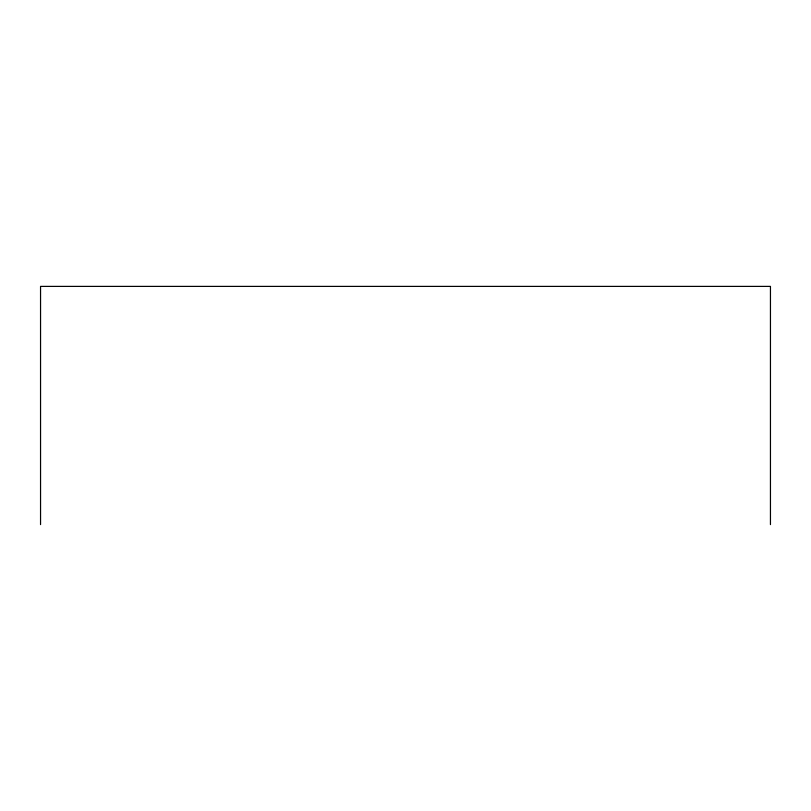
<?xml version="1.0" encoding="UTF-8"?>
<svg xmlns="http://www.w3.org/2000/svg" width="811" height="811" viewBox="0 0 811 811"><rect width="100%" height="100%" fill="white"/><g stroke="black" fill="none" stroke-linecap="round" stroke-linejoin="round"><path stroke-width="1.22" d="M770.45 524.605L770.45 286.395L40.55 286.395L40.55 524.605"/></g></svg>
